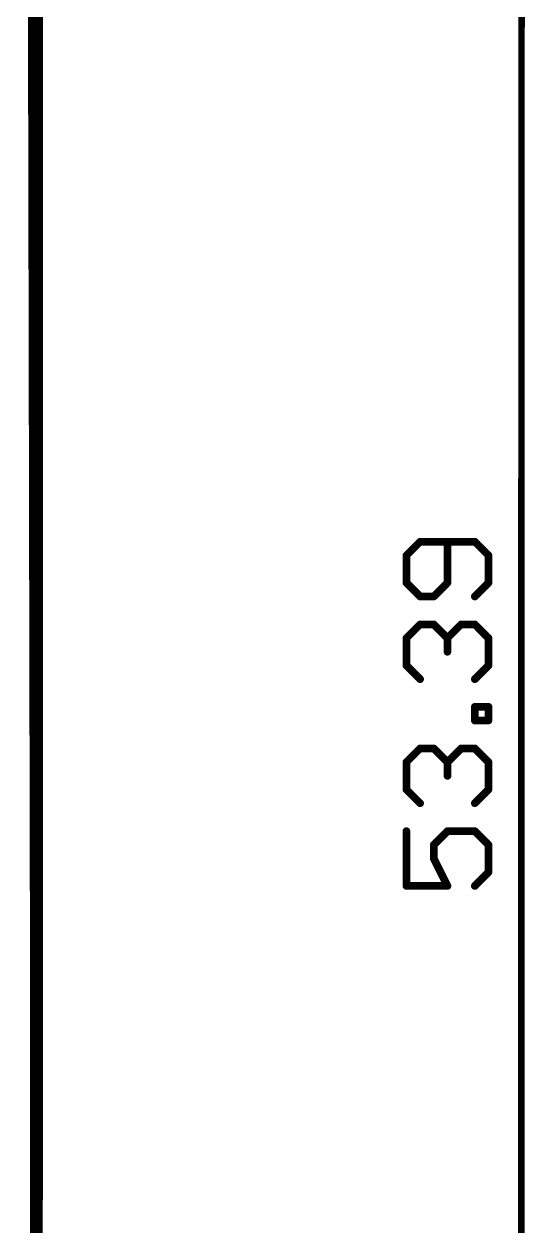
# Model space of a CAD drawing. Extents: x -10.2 to 81, y -3.9 to 69.4.
# Drawn here: x 69.09 to 79.02, y 25.18 to 48.97 of the extents above; entities that cross this region are included whole.
import ezdxf

# ---------------------------------------------------------------- set-up
doc = ezdxf.new("R2010")
doc.units = 0
for name, color, linetype in [('1', 22, 'CONTINUOUS'), ('16', 175, 'CONTINUOUS'), ('20', 7, 'CONTINUOUS')]:
    doc.layers.add(name, color=color, linetype=linetype)

msp = doc.modelspace()

# ---------------------------------------------------------------- linework, layer by layer
at = {"layer": '1', "const_width": 0.1524}
msp.add_lwpolyline([(69.215, 61.595), (69.3293, 8.4201)], dxfattribs=at)
at = {"layer": '16', "const_width": 0.1524}
msp.add_lwpolyline([(69.342, 61.468), (69.2785, 8.3312)], dxfattribs=at)
at = {"layer": '20'}
for points, const_width in [([(69.3293, 8.3312), (69.342, 61.722)], 0.254), ([(78.9376, 8.3939), (78.9502, 61.6547)], 0.13), ([(69.088, 9.906), (69.088, 60.325)], 0.001), ([(76.9366, 38.7244), (76.6655, 38.4532)], 0.1524), ([(78.0213, 38.7244), (76.9366, 38.7244)], 0.1524), ([(77.479, 37.9109), (77.479, 38.7244)], 0.1524), ([(78.2925, 38.4532), (78.0213, 38.7244)], 0.1524), ([(76.6655, 38.4532), (76.6655, 37.9109)], 0.1524), ([(78.2925, 37.9109), (78.2925, 38.4532)], 0.1524), ([(76.6655, 37.9109), (76.9366, 37.6397)], 0.1524), ([(77.2078, 37.6397), (77.479, 37.9109)], 0.1524), ([(78.0213, 37.6397), (78.2925, 37.9109)], 0.1524), ([(76.9366, 37.6397), (77.2078, 37.6397)], 0.1524), ([(76.6655, 36.816), (76.9366, 37.0872)], 0.1524), ([(76.9366, 37.0872), (77.2078, 37.0872)], 0.1524), ([(77.2078, 37.0872), (77.479, 36.816)], 0.1524), ([(77.479, 36.816), (77.7501, 37.0872)], 0.1524), ([(77.7501, 37.0872), (78.0213, 37.0872)], 0.1524), ([(78.0213, 37.0872), (78.2925, 36.816)], 0.1524), ([(76.6655, 36.2737), (76.6655, 36.816)], 0.1524), ([(77.479, 36.816), (77.479, 36.5449)], 0.1524), ([(78.2925, 36.816), (78.2925, 36.2737)], 0.1524), ([(76.9366, 36.0025), (76.6655, 36.2737)], 0.1524), ([(78.2925, 36.2737), (78.0213, 36.0025)], 0.1524), ([(78.0213, 35.184), (78.0213, 35.4551)], 0.1524), ([(78.0213, 35.4551), (78.2925, 35.4551)], 0.1524), ([(78.2925, 35.4551), (78.2925, 35.184)], 0.1524), ([(78.2925, 35.184), (78.0213, 35.184)], 0.1524), ([(76.6655, 34.3603), (76.9366, 34.6315)], 0.1524), ([(76.9366, 34.6315), (77.2078, 34.6315)], 0.1524), ([(77.2078, 34.6315), (77.479, 34.3603)], 0.1524), ([(77.479, 34.3603), (77.7501, 34.6315)], 0.1524), ([(77.7501, 34.6315), (78.0213, 34.6315)], 0.1524), ([(78.0213, 34.6315), (78.2925, 34.3603)], 0.1524), ([(76.6655, 33.818), (76.6655, 34.3603)], 0.1524), ([(77.479, 34.3603), (77.479, 34.0891)], 0.1524), ([(78.2925, 34.3603), (78.2925, 33.818)], 0.1524), ([(76.9366, 33.5468), (76.6655, 33.818)], 0.1524), ([(78.2925, 33.818), (78.0213, 33.5468)], 0.1524), ([(76.6655, 32.9943), (76.6655, 31.9097)], 0.1524), ([(77.2078, 32.7231), (77.479, 32.9943)], 0.1524), ([(77.479, 32.9943), (78.0213, 32.9943)], 0.1524), ([(78.0213, 32.9943), (78.2925, 32.7231)], 0.1524), ([(77.2078, 32.452), (77.2078, 32.7231)], 0.1524), ([(78.2925, 32.7231), (78.2925, 32.1808)], 0.1524), ([(77.479, 31.9097), (77.2078, 32.452)], 0.1524), ([(78.2925, 32.1808), (78.0213, 31.9097)], 0.1524), ([(76.6655, 31.9097), (77.479, 31.9097)], 0.1524)]:
    msp.add_lwpolyline(points, dxfattribs=dict(at, const_width=const_width))
at = {"layer": '20', "const_width": 0.0762}
for points in [[(76.9366, 38.7625, 1), (76.9366, 38.6863)], [(76.9636, 38.6974, 1), (76.9097, 38.7513)], [(77.5171, 38.7244, 1), (77.4409, 38.7244)], [(78.0482, 38.7513, 1), (77.9943, 38.6974)], [(78.0213, 38.6863, 1), (78.0213, 38.7625)], [(76.7036, 38.4532, 1), (76.6274, 38.4532)], [(76.6385, 38.4801, 1), (76.6924, 38.4263)], [(78.3306, 38.4532, 1), (78.2544, 38.4532)], [(78.2655, 38.4263, 1), (78.3194, 38.4801)], [(76.6924, 37.9378, 1), (76.6385, 37.8839)], [(76.6274, 37.9109, 1), (76.7036, 37.9109)], [(77.4409, 37.9109, 1), (77.5171, 37.9109)], [(77.5059, 37.8839, 1), (77.452, 37.9378)], [(78.2544, 37.9109, 1), (78.3306, 37.9109)], [(78.3194, 37.8839, 1), (78.2655, 37.9378)], [(76.9366, 37.6778, 1), (76.9366, 37.6016)], [(76.9097, 37.6128, 1), (76.9636, 37.6666)], [(77.1809, 37.6666, 1), (77.2347, 37.6128)], [(77.2078, 37.6016, 1), (77.2078, 37.6778)], [(77.9943, 37.6666, 1), (78.0482, 37.6128)], [(76.9366, 37.1253, 1), (76.9366, 37.0491)], [(76.9636, 37.0603, 1), (76.9097, 37.1141)], [(77.2347, 37.1141, 1), (77.1809, 37.0603)], [(77.2078, 37.0491, 1), (77.2078, 37.1253)], [(77.7501, 37.1253, 1), (77.7501, 37.0491)], [(77.7771, 37.0603, 1), (77.7232, 37.1141)], [(78.0482, 37.1141, 1), (77.9943, 37.0603)], [(78.0213, 37.0491, 1), (78.0213, 37.1253)], [(76.7036, 36.816, 1), (76.6274, 36.816)], [(77.5171, 36.816, 1), (77.4409, 36.816)], [(78.3306, 36.816, 1), (78.2544, 36.816)], [(76.6385, 36.843, 1), (76.6924, 36.7891)], [(77.452, 36.843, 1), (77.5059, 36.7891)], [(77.452, 36.7891, 1), (77.5059, 36.843)], [(78.2655, 36.7891, 1), (78.3194, 36.843)], [(77.4409, 36.5449, 1), (77.5171, 36.5449)], [(76.6924, 36.3006, 1), (76.6385, 36.2468)], [(76.6274, 36.2737, 1), (76.7036, 36.2737)], [(78.2544, 36.2737, 1), (78.3306, 36.2737)], [(78.3194, 36.2468, 1), (78.2655, 36.3006)], [(76.9097, 35.9756, 1), (76.9636, 36.0295)], [(77.9943, 36.0295, 1), (78.0482, 35.9756)], [(78.0594, 35.4551, 1), (77.9832, 35.4551)], [(78.0213, 35.4932, 1), (78.0213, 35.417)], [(78.3306, 35.4551, 1), (78.2544, 35.4551)], [(78.2925, 35.417, 1), (78.2925, 35.4932)], [(78.0213, 35.2221, 1), (78.0213, 35.1459)], [(77.9832, 35.184, 1), (78.0594, 35.184)], [(78.2544, 35.184, 1), (78.3306, 35.184)], [(78.2925, 35.1459, 1), (78.2925, 35.2221)], [(76.9366, 34.6696, 1), (76.9366, 34.5934)], [(76.9636, 34.6045, 1), (76.9097, 34.6584)], [(77.2347, 34.6584, 1), (77.1809, 34.6045)], [(77.2078, 34.5934, 1), (77.2078, 34.6696)], [(77.7501, 34.6696, 1), (77.7501, 34.5934)], [(77.7771, 34.6045, 1), (77.7232, 34.6584)], [(78.0482, 34.6584, 1), (77.9943, 34.6045)], [(78.0213, 34.5934, 1), (78.0213, 34.6696)], [(76.7036, 34.3603, 1), (76.6274, 34.3603)], [(76.6385, 34.3872, 1), (76.6924, 34.3334)], [(77.5171, 34.3603, 1), (77.4409, 34.3603)], [(77.452, 34.3872, 1), (77.5059, 34.3334)], [(77.452, 34.3334, 1), (77.5059, 34.3872)], [(78.3306, 34.3603, 1), (78.2544, 34.3603)], [(78.2655, 34.3334, 1), (78.3194, 34.3872)], [(77.4409, 34.0891, 1), (77.5171, 34.0891)], [(76.6924, 33.8449, 1), (76.6385, 33.791)], [(76.6274, 33.818, 1), (76.7036, 33.818)], [(78.2544, 33.818, 1), (78.3306, 33.818)], [(78.3194, 33.791, 1), (78.2655, 33.8449)], [(76.9097, 33.5199, 1), (76.9636, 33.5737)], [(77.9943, 33.5737, 1), (78.0482, 33.5199)], [(76.7036, 32.9943, 1), (76.6274, 32.9943)], [(77.479, 33.0324, 1), (77.479, 32.9562)], [(77.5059, 32.9674, 1), (77.452, 33.0213)], [(78.0482, 33.0212, 1), (77.9943, 32.9674)], [(78.0213, 32.9562, 1), (78.0213, 33.0324)], [(77.2459, 32.7231, 1), (77.1697, 32.7231)], [(77.1809, 32.7501, 1), (77.2347, 32.6962)], [(78.3306, 32.7231, 1), (78.2544, 32.7231)], [(78.2655, 32.6962, 1), (78.3194, 32.7501)], [(77.2419, 32.469, 1), (77.1737, 32.4349)], [(77.1697, 32.452, 1), (77.2459, 32.452)], [(78.2544, 32.1808, 1), (78.3306, 32.1808)], [(78.3194, 32.1539, 1), (78.2655, 32.2078)], [(76.6655, 31.9478, 1), (76.6655, 31.8716)], [(76.6274, 31.9097, 1), (76.7036, 31.9097)], [(77.4449, 31.8926, 1), (77.513, 31.9267)], [(77.479, 31.8716, 1), (77.479, 31.9478)], [(77.9943, 31.9366, 1), (78.0482, 31.8827)]]:
    msp.add_lwpolyline(points, format="xyb", dxfattribs=at)

doc.saveas('drawing.dxf')
